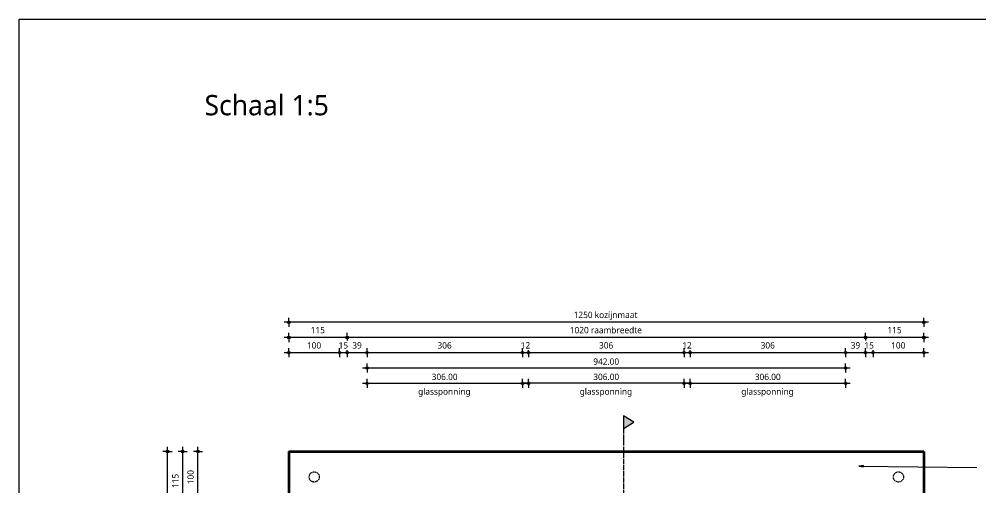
# Model space of a CAD drawing. Header units: millimetres. Extents: x 2125 to 5374, y 989 to 5495.
# Drawn here: x 2125 to 4014, y 4576 to 5495 of the extents above; entities that cross this region are included whole.
import ezdxf

# ---------------------------------------------------------------- set-up
doc = ezdxf.new("R2010")
doc.units = ezdxf.units.MM
doc.linetypes.add('MV_hidden', pattern=[3.75, 2.5, -1.25])
doc.linetypes.add('MV_niveau', pattern=[12, 10, -1, 0, -1])
for name, color, linetype, lineweight in [('A-ANNO-DIMS', 211, 'Continuous', 13), ('A-ANNO-DIMS-5', 211, 'Continuous', 13), ('A-DETL', 90, 'Continuous', 13), ('A-DETL-GENF', 92, 'Continuous', 18), ('G-ANNO-TEXT', 231, 'Continuous', 13)]:
    doc.layers.add(name, color=color, linetype=linetype, lineweight=lineweight)
doc.styles.add('Segoe UI_2', font='segoeui.ttf', dxfattribs={"height": 12.5})
doc.styles.add('Segoe UI_3', font='segoeui.ttf', dxfattribs={"height": 40})
doc.dimstyles.new('2_5_mm', dxfattribs={"dimscale": 304.8, "dimtxt": 13.092049, "dimasz": 0.016404, "dimexe": 0.029528, "dimexo": 0.0625, "dimgap": 0.014764, "dimtad": 1, "dimdec": 0, "dimzin": 0, "dimdsep": 46, "dimtxsty": 'Segoe UI_2', "dimblk1": 'DOTBLANK', "dimblk2": 'DOTBLANK', "dimsah": 1, "dimcen": 0.09, "dimdle": 0.029528, "dimazin": 0, "dimtfac": 1, "dimtdec": 4, "dimtix": 1, "dimtmove": 0, "dimatfit": 3, "dimfxl": 0.029528, "dimfxlon": 1, "dimtvp": 1, "dimtfill": 1, "dimtolj": 1, "dimtzin": 0, "dimarcsym": 2})
doc.dimstyles.new('2_5_mm_2_getallen', dxfattribs={"dimscale": 304.8, "dimtxt": 13.092049, "dimasz": 0.016404, "dimexe": 0.029528, "dimexo": 0.0625, "dimgap": 0.008202, "dimtad": 1, "dimrnd": 0.01, "dimzin": 0, "dimdsep": 46, "dimtxsty": 'Segoe UI_2', "dimblk1": 'DOTBLANK', "dimblk2": 'DOTBLANK', "dimsah": 1, "dimcen": 0.09, "dimdle": 0.029528, "dimazin": 0, "dimtfac": 1, "dimtdec": 4, "dimtix": 1, "dimtmove": 0, "dimatfit": 3, "dimfxl": 0.029528, "dimfxlon": 1, "dimtvp": 1, "dimtfill": 1, "dimtolj": 1, "dimtzin": 0, "dimarcsym": 2})

# ---------------------------------------------------------------- blocks, each defined once
blk = doc.blocks.new('DIMBLOCK5-Details Restauratie 1-5')
at = {"layer": 'A-ANNO-DIMS-5'}
for p, q in [((2416.9, 3064.8), (2416.9, 4652.8)), ((2416.9, 4643.8), (2407.9, 4643.8)), ((2416.9, 4643.8), (2425.9, 4643.8)), ((2416.9, 3073.8), (2407.9, 3073.8)), ((2416.9, 3073.8), (2425.9, 3073.8))]:
    blk.add_line(p, q, dxfattribs=at)
for centre in [(2416.9, 4643.8), (2416.9, 3073.8)]:
    blk.add_circle(centre, 2.5, dxfattribs=at)
at = {"layer": 'A-ANNO-DIMS-5', "color": 0, "insert": (2396.1, 3794.6), "char_height": 12.5, "width": 154.248, "attachment_point": 1, "rotation": 90, "line_spacing_factor": 1.142579, "style": 'Segoe UI_2', "bg_fill": 3, "box_fill_scale": 1.25, "bg_fill_color": 9, "bg_fill_true_color": 13158600, "bg_fill_transparency": 0}
blk.add_mtext('1570 kozijnmaat', dxfattribs=at)
blk = doc.blocks.new('_DotBlank')
at = {"color": 0, "linetype": 'ByBlock', "lineweight": -2}
blk.add_line((-0.5, 0), (-1, 0), dxfattribs=at)
blk.add_circle((0, 0), 0.5, dxfattribs=at)
blk = doc.blocks.new('DIMBLOCK8-Details Restauratie 1-5')
at = {"layer": 'A-ANNO-DIMS-5'}
for p, q in [((3127.7, 4778.2), (3127.7, 4787.2)), ((3433.7, 4778.2), (3433.7, 4787.2)), ((3442.7, 4778.2), (3118.7, 4778.2)), ((3127.7, 4778.2), (3127.7, 4769.2)), ((3433.7, 4778.2), (3433.7, 4769.2))]:
    blk.add_line(p, q, dxfattribs=at)
for centre in [(3127.7, 4778.2), (3433.7, 4778.2)]:
    blk.add_circle(centre, 2.5, dxfattribs=at)
at = {"layer": 'A-ANNO-DIMS-5', "color": 0, "char_height": 12.5, "attachment_point": 1, "line_spacing_factor": 1.142579, "style": 'Segoe UI_2', "bg_fill": 3, "box_fill_scale": 1.25, "bg_fill_color": 9, "bg_fill_true_color": 13158600, "bg_fill_transparency": 0}
for s, insert, width in [('306.00', (3255, 4797), 61.699), ('glassponning', (3228.3, 4768.2), 125.684)]:
    blk.add_mtext(s, dxfattribs=dict(at, insert=insert, width=width))
blk = doc.blocks.new('DIMBLOCK9-Details Restauratie 1-5')
at = {"layer": 'A-ANNO-DIMS-5'}
for p, q in [((3914.7, 4898.2), (2646.7, 4898.2)), ((2655.7, 4898.2), (2655.7, 4907.2)), ((2655.7, 4898.2), (2655.7, 4889.2)), ((3905.7, 4898.2), (3905.7, 4907.2)), ((3905.7, 4898.2), (3905.7, 4889.2))]:
    blk.add_line(p, q, dxfattribs=at)
for centre in [(2655.7, 4898.2), (3905.7, 4898.2)]:
    blk.add_circle(centre, 2.5, dxfattribs=at)
at = {"layer": 'A-ANNO-DIMS-5', "color": 0, "insert": (3216.4, 4919), "char_height": 12.5, "width": 154.248, "attachment_point": 1, "rotation": 360, "line_spacing_factor": 1.142579, "style": 'Segoe UI_2', "bg_fill": 3, "box_fill_scale": 1.25, "bg_fill_color": 9, "bg_fill_true_color": 13158600, "bg_fill_transparency": 0}
blk.add_mtext('1250 kozijnmaat', dxfattribs=at)
blk = doc.blocks.new('DIMBLOCK10-Details Restauratie 1-5')
at = {"layer": 'A-ANNO-DIMS-5'}
for p, q in [((3790.7, 4868.2), (3790.7, 4877.2)), ((3905.7, 4868.2), (3905.7, 4877.2)), ((3914.7, 4868.2), (3790.7, 4868.2)), ((3790.7, 4868.2), (3790.7, 4859.2)), ((3905.7, 4868.2), (3905.7, 4859.2))]:
    blk.add_line(p, q, dxfattribs=at)
for centre in [(3790.7, 4868.2), (3905.7, 4868.2)]:
    blk.add_circle(centre, 2.5, dxfattribs=at)
at = {"layer": 'A-ANNO-DIMS-5', "color": 0, "insert": (3833.9, 4889), "char_height": 12.5, "width": 34.277, "attachment_point": 1, "rotation": 360, "line_spacing_factor": 1.142579, "style": 'Segoe UI_2', "bg_fill": 3, "box_fill_scale": 1.25, "bg_fill_color": 9, "bg_fill_true_color": 13158600, "bg_fill_transparency": 0}
blk.add_mtext('115', dxfattribs=at)
blk = doc.blocks.new('DIMBLOCK11-Details Restauratie 1-5')
at = {"layer": 'A-ANNO-DIMS-5'}
for p, q in [((2770.7, 4868.2), (2770.7, 4877.2)), ((3790.7, 4868.2), (3790.7, 4877.2)), ((3790.7, 4868.2), (2770.7, 4868.2)), ((2770.7, 4868.2), (2770.7, 4859.2)), ((3790.7, 4868.2), (3790.7, 4859.2))]:
    blk.add_line(p, q, dxfattribs=at)
for centre in [(2770.7, 4868.2), (3790.7, 4868.2)]:
    blk.add_circle(centre, 2.5, dxfattribs=at)
at = {"layer": 'A-ANNO-DIMS-5', "color": 0, "insert": (3208.8, 4889), "char_height": 12.5, "width": 172.529, "attachment_point": 1, "rotation": 360, "line_spacing_factor": 1.142579, "style": 'Segoe UI_2', "bg_fill": 3, "box_fill_scale": 1.25, "bg_fill_color": 9, "bg_fill_true_color": 13158600, "bg_fill_transparency": 0}
blk.add_mtext('1020 raambreedte', dxfattribs=at)
blk = doc.blocks.new('DIMBLOCK12-Details Restauratie 1-5')
at = {"layer": 'A-ANNO-DIMS-5'}
for p, q in [((2655.7, 4868.2), (2655.7, 4877.2)), ((2770.7, 4868.2), (2770.7, 4877.2)), ((2770.7, 4868.2), (2646.7, 4868.2)), ((2655.7, 4868.2), (2655.7, 4859.2)), ((2770.7, 4868.2), (2770.7, 4859.2))]:
    blk.add_line(p, q, dxfattribs=at)
for centre in [(2655.7, 4868.2), (2770.7, 4868.2)]:
    blk.add_circle(centre, 2.5, dxfattribs=at)
at = {"layer": 'A-ANNO-DIMS-5', "color": 0, "insert": (2698.9, 4889), "char_height": 12.5, "width": 34.277, "attachment_point": 1, "rotation": 360, "line_spacing_factor": 1.142579, "style": 'Segoe UI_2', "bg_fill": 3, "box_fill_scale": 1.25, "bg_fill_color": 9, "bg_fill_true_color": 13158600, "bg_fill_transparency": 0}
blk.add_mtext('115', dxfattribs=at)
blk = doc.blocks.new('DIMBLOCK13-Details Restauratie 1-5')
at = {"layer": 'A-ANNO-DIMS-5'}
for p, q in [((3805.7, 4838.2), (3805.7, 4847.2)), ((3914.7, 4838.2), (3805.7, 4838.2)), ((3805.7, 4838.2), (3805.7, 4829.2)), ((3905.7, 4838.2), (3905.7, 4847.2)), ((3905.7, 4838.2), (3905.7, 4829.2))]:
    blk.add_line(p, q, dxfattribs=at)
for centre in [(3805.7, 4838.2), (3905.7, 4838.2)]:
    blk.add_circle(centre, 2.5, dxfattribs=at)
at = {"layer": 'A-ANNO-DIMS-5', "color": 0, "insert": (3841.4, 4859), "char_height": 12.5, "width": 34.277, "attachment_point": 1, "rotation": 360, "line_spacing_factor": 1.142579, "style": 'Segoe UI_2', "bg_fill": 3, "box_fill_scale": 1.25, "bg_fill_color": 9, "bg_fill_true_color": 13158600, "bg_fill_transparency": 0}
blk.add_mtext('100', dxfattribs=at)
blk = doc.blocks.new('DIMBLOCK14-Details Restauratie 1-5')
at = {"layer": 'A-ANNO-DIMS-5'}
for p, q in [((3790.7, 4838.2), (3790.7, 4847.2)), ((3805.7, 4838.2), (3790.7, 4838.2)), ((3790.7, 4838.2), (3790.7, 4829.2)), ((3805.7, 4838.2), (3805.7, 4847.2)), ((3805.7, 4838.2), (3805.7, 4829.2))]:
    blk.add_line(p, q, dxfattribs=at)
for centre in [(3790.7, 4838.2), (3805.7, 4838.2)]:
    blk.add_circle(centre, 2.5, dxfattribs=at)
at = {"layer": 'A-ANNO-DIMS-5', "color": 0, "insert": (3788.7, 4859), "char_height": 12.5, "width": 22.852, "attachment_point": 1, "rotation": 360, "line_spacing_factor": 1.142579, "style": 'Segoe UI_2', "bg_fill": 3, "box_fill_scale": 1.25, "bg_fill_color": 9, "bg_fill_true_color": 13158600, "bg_fill_transparency": 0}
blk.add_mtext('15', dxfattribs=at)
blk = doc.blocks.new('DIMBLOCK15-Details Restauratie 1-5')
at = {"layer": 'A-ANNO-DIMS-5'}
for p, q in [((3751.7, 4838.2), (3751.7, 4847.2)), ((3790.7, 4838.2), (3751.7, 4838.2)), ((3751.7, 4838.2), (3751.7, 4829.2)), ((3790.7, 4838.2), (3790.7, 4847.2)), ((3790.7, 4838.2), (3790.7, 4829.2))]:
    blk.add_line(p, q, dxfattribs=at)
for centre in [(3751.7, 4838.2), (3790.7, 4838.2)]:
    blk.add_circle(centre, 2.5, dxfattribs=at)
at = {"layer": 'A-ANNO-DIMS-5', "color": 0, "insert": (3761.7, 4859), "char_height": 12.5, "width": 22.852, "attachment_point": 1, "rotation": 360, "line_spacing_factor": 1.142579, "style": 'Segoe UI_2', "bg_fill": 3, "box_fill_scale": 1.25, "bg_fill_color": 9, "bg_fill_true_color": 13158600, "bg_fill_transparency": 0}
blk.add_mtext('39', dxfattribs=at)
blk = doc.blocks.new('DIMBLOCK16-Details Restauratie 1-5')
at = {"layer": 'A-ANNO-DIMS-5'}
for p, q in [((3445.7, 4838.2), (3445.7, 4847.2)), ((3751.7, 4838.2), (3445.7, 4838.2)), ((3445.7, 4838.2), (3445.7, 4829.2)), ((3751.7, 4838.2), (3751.7, 4847.2)), ((3751.7, 4838.2), (3751.7, 4829.2))]:
    blk.add_line(p, q, dxfattribs=at)
for centre in [(3445.7, 4838.2), (3751.7, 4838.2)]:
    blk.add_circle(centre, 2.5, dxfattribs=at)
at = {"layer": 'A-ANNO-DIMS-5', "color": 0, "insert": (3584.4, 4859), "char_height": 12.5, "width": 34.277, "attachment_point": 1, "rotation": 360, "line_spacing_factor": 1.142579, "style": 'Segoe UI_2', "bg_fill": 3, "box_fill_scale": 1.25, "bg_fill_color": 9, "bg_fill_true_color": 13158600, "bg_fill_transparency": 0}
blk.add_mtext('306', dxfattribs=at)
blk = doc.blocks.new('DIMBLOCK17-Details Restauratie 1-5')
at = {"layer": 'A-ANNO-DIMS-5'}
for p, q in [((3433.7, 4838.2), (3433.7, 4847.2)), ((3445.7, 4838.2), (3433.7, 4838.2)), ((3433.7, 4838.2), (3433.7, 4829.2)), ((3445.7, 4838.2), (3445.7, 4847.2)), ((3445.7, 4838.2), (3445.7, 4829.2))]:
    blk.add_line(p, q, dxfattribs=at)
for centre in [(3433.7, 4838.2), (3445.7, 4838.2)]:
    blk.add_circle(centre, 2.5, dxfattribs=at)
at = {"layer": 'A-ANNO-DIMS-5', "color": 0, "insert": (3430.2, 4859), "char_height": 12.5, "width": 22.852, "attachment_point": 1, "rotation": 360, "line_spacing_factor": 1.142579, "style": 'Segoe UI_2', "bg_fill": 3, "box_fill_scale": 1.25, "bg_fill_color": 9, "bg_fill_true_color": 13158600, "bg_fill_transparency": 0}
blk.add_mtext('12', dxfattribs=at)
blk = doc.blocks.new('DIMBLOCK18-Details Restauratie 1-5')
at = {"layer": 'A-ANNO-DIMS-5'}
for p, q in [((3127.7, 4838.2), (3127.7, 4847.2)), ((3433.7, 4838.2), (3127.7, 4838.2)), ((3127.7, 4838.2), (3127.7, 4829.2)), ((3433.7, 4838.2), (3433.7, 4847.2)), ((3433.7, 4838.2), (3433.7, 4829.2))]:
    blk.add_line(p, q, dxfattribs=at)
for centre in [(3127.7, 4838.2), (3433.7, 4838.2)]:
    blk.add_circle(centre, 2.5, dxfattribs=at)
at = {"layer": 'A-ANNO-DIMS-5', "color": 0, "insert": (3266.4, 4859), "char_height": 12.5, "width": 34.277, "attachment_point": 1, "rotation": 360, "line_spacing_factor": 1.142579, "style": 'Segoe UI_2', "bg_fill": 3, "box_fill_scale": 1.25, "bg_fill_color": 9, "bg_fill_true_color": 13158600, "bg_fill_transparency": 0}
blk.add_mtext('306', dxfattribs=at)
blk = doc.blocks.new('DIMBLOCK19-Details Restauratie 1-5')
at = {"layer": 'A-ANNO-DIMS-5'}
for p, q in [((3115.7, 4838.2), (3115.7, 4847.2)), ((3127.7, 4838.2), (3115.7, 4838.2)), ((3115.7, 4838.2), (3115.7, 4829.2)), ((3127.7, 4838.2), (3127.7, 4847.2)), ((3127.7, 4838.2), (3127.7, 4829.2))]:
    blk.add_line(p, q, dxfattribs=at)
for centre in [(3115.7, 4838.2), (3127.7, 4838.2)]:
    blk.add_circle(centre, 2.5, dxfattribs=at)
at = {"layer": 'A-ANNO-DIMS-5', "color": 0, "insert": (3112.2, 4859), "char_height": 12.5, "width": 22.852, "attachment_point": 1, "rotation": 360, "line_spacing_factor": 1.142579, "style": 'Segoe UI_2', "bg_fill": 3, "box_fill_scale": 1.25, "bg_fill_color": 9, "bg_fill_true_color": 13158600, "bg_fill_transparency": 0}
blk.add_mtext('12', dxfattribs=at)
blk = doc.blocks.new('DIMBLOCK20-Details Restauratie 1-5')
at = {"layer": 'A-ANNO-DIMS-5'}
for p, q in [((2809.7, 4838.2), (2809.7, 4847.2)), ((3115.7, 4838.2), (2809.7, 4838.2)), ((2809.7, 4838.2), (2809.7, 4829.2)), ((3115.7, 4838.2), (3115.7, 4847.2)), ((3115.7, 4838.2), (3115.7, 4829.2))]:
    blk.add_line(p, q, dxfattribs=at)
for centre in [(2809.7, 4838.2), (3115.7, 4838.2)]:
    blk.add_circle(centre, 2.5, dxfattribs=at)
at = {"layer": 'A-ANNO-DIMS-5', "color": 0, "insert": (2948.4, 4859), "char_height": 12.5, "width": 34.277, "attachment_point": 1, "rotation": 360, "line_spacing_factor": 1.142579, "style": 'Segoe UI_2', "bg_fill": 3, "box_fill_scale": 1.25, "bg_fill_color": 9, "bg_fill_true_color": 13158600, "bg_fill_transparency": 0}
blk.add_mtext('306', dxfattribs=at)
blk = doc.blocks.new('DIMBLOCK21-Details Restauratie 1-5')
at = {"layer": 'A-ANNO-DIMS-5'}
for p, q in [((2770.7, 4838.2), (2770.7, 4847.2)), ((2809.7, 4838.2), (2770.7, 4838.2)), ((2770.7, 4838.2), (2770.7, 4829.2)), ((2809.7, 4838.2), (2809.7, 4847.2)), ((2809.7, 4838.2), (2809.7, 4829.2))]:
    blk.add_line(p, q, dxfattribs=at)
for centre in [(2770.7, 4838.2), (2809.7, 4838.2)]:
    blk.add_circle(centre, 2.5, dxfattribs=at)
at = {"layer": 'A-ANNO-DIMS-5', "color": 0, "insert": (2780.7, 4859), "char_height": 12.5, "width": 22.852, "attachment_point": 1, "rotation": 360, "line_spacing_factor": 1.142579, "style": 'Segoe UI_2', "bg_fill": 3, "box_fill_scale": 1.25, "bg_fill_color": 9, "bg_fill_true_color": 13158600, "bg_fill_transparency": 0}
blk.add_mtext('39', dxfattribs=at)
blk = doc.blocks.new('DIMBLOCK22-Details Restauratie 1-5')
at = {"layer": 'A-ANNO-DIMS-5'}
for p, q in [((2755.7, 4838.2), (2755.7, 4847.2)), ((2770.7, 4838.2), (2755.7, 4838.2)), ((2755.7, 4838.2), (2755.7, 4829.2)), ((2770.7, 4838.2), (2770.7, 4847.2)), ((2770.7, 4838.2), (2770.7, 4829.2))]:
    blk.add_line(p, q, dxfattribs=at)
for centre in [(2755.7, 4838.2), (2770.7, 4838.2)]:
    blk.add_circle(centre, 2.5, dxfattribs=at)
at = {"layer": 'A-ANNO-DIMS-5', "color": 0, "insert": (2753.7, 4859), "char_height": 12.5, "width": 22.852, "attachment_point": 1, "rotation": 360, "line_spacing_factor": 1.142579, "style": 'Segoe UI_2', "bg_fill": 3, "box_fill_scale": 1.25, "bg_fill_color": 9, "bg_fill_true_color": 13158600, "bg_fill_transparency": 0}
blk.add_mtext('15', dxfattribs=at)
blk = doc.blocks.new('DIMBLOCK23-Details Restauratie 1-5')
at = {"layer": 'A-ANNO-DIMS-5'}
for p, q in [((2755.7, 4838.2), (2646.7, 4838.2)), ((2655.7, 4838.2), (2655.7, 4847.2)), ((2655.7, 4838.2), (2655.7, 4829.2)), ((2755.7, 4838.2), (2755.7, 4847.2)), ((2755.7, 4838.2), (2755.7, 4829.2))]:
    blk.add_line(p, q, dxfattribs=at)
for centre in [(2655.7, 4838.2), (2755.7, 4838.2)]:
    blk.add_circle(centre, 2.5, dxfattribs=at)
at = {"layer": 'A-ANNO-DIMS-5', "color": 0, "insert": (2691.4, 4859), "char_height": 12.5, "width": 34.277, "attachment_point": 1, "rotation": 360, "line_spacing_factor": 1.142579, "style": 'Segoe UI_2', "bg_fill": 3, "box_fill_scale": 1.25, "bg_fill_color": 9, "bg_fill_true_color": 13158600, "bg_fill_transparency": 0}
blk.add_mtext('100', dxfattribs=at)
blk = doc.blocks.new('DIMBLOCK26-Details Restauratie 1-5')
at = {"layer": 'A-ANNO-DIMS-5'}
for p, q in [((2446.9, 4528.8), (2446.9, 4652.8)), ((2446.9, 4643.8), (2437.9, 4643.8)), ((2446.9, 4643.8), (2455.9, 4643.8)), ((2446.9, 4528.8), (2437.9, 4528.8)), ((2446.9, 4528.8), (2455.9, 4528.8))]:
    blk.add_line(p, q, dxfattribs=at)
for centre in [(2446.9, 4643.8), (2446.9, 4528.8)]:
    blk.add_circle(centre, 2.5, dxfattribs=at)
at = {"layer": 'A-ANNO-DIMS-5', "color": 0, "insert": (2426.1, 4572), "char_height": 12.5, "width": 34.277, "attachment_point": 1, "rotation": 90, "line_spacing_factor": 1.142579, "style": 'Segoe UI_2', "bg_fill": 3, "box_fill_scale": 1.25, "bg_fill_color": 9, "bg_fill_true_color": 13158600, "bg_fill_transparency": 0}
blk.add_mtext('115', dxfattribs=at)
blk = doc.blocks.new('DIMBLOCK37-Details Restauratie 1-5')
at = {"layer": 'A-ANNO-DIMS-5'}
for p, q in [((2476.9, 4543.8), (2476.9, 4652.8)), ((2476.9, 4643.8), (2467.9, 4643.8)), ((2476.9, 4643.8), (2485.9, 4643.8)), ((2476.9, 4543.8), (2467.9, 4543.8)), ((2476.9, 4543.8), (2485.9, 4543.8))]:
    blk.add_line(p, q, dxfattribs=at)
for centre in [(2476.9, 4643.8), (2476.9, 4543.8)]:
    blk.add_circle(centre, 2.5, dxfattribs=at)
at = {"layer": 'A-ANNO-DIMS-5', "color": 0, "insert": (2456.1, 4579.5), "char_height": 12.5, "width": 34.277, "attachment_point": 1, "rotation": 90, "line_spacing_factor": 1.142579, "style": 'Segoe UI_2', "bg_fill": 3, "box_fill_scale": 1.25, "bg_fill_color": 9, "bg_fill_true_color": 13158600, "bg_fill_transparency": 0}
blk.add_mtext('100', dxfattribs=at)
blk = doc.blocks.new('DIMBLOCK40-Details Restauratie 1-5')
at = {"layer": 'A-ANNO-DIMS-5'}
for p, q in [((2809.7, 4808.2), (2809.7, 4817.2)), ((3751.7, 4808.2), (3751.7, 4817.2)), ((2800.7, 4808.2), (3760.7, 4808.2)), ((2809.7, 4808.2), (2809.7, 4799.2)), ((3751.7, 4808.2), (3751.7, 4799.2))]:
    blk.add_line(p, q, dxfattribs=at)
for centre in [(2809.7, 4808.2), (3751.7, 4808.2)]:
    blk.add_circle(centre, 2.5, dxfattribs=at)
at = {"layer": 'A-ANNO-DIMS-5', "color": 0, "insert": (3255, 4827), "char_height": 12.5, "width": 61.699, "attachment_point": 1, "line_spacing_factor": 1.142579, "style": 'Segoe UI_2', "bg_fill": 3, "box_fill_scale": 1.25, "bg_fill_color": 9, "bg_fill_true_color": 13158600, "bg_fill_transparency": 0}
blk.add_mtext('942.00', dxfattribs=at)
blk = doc.blocks.new('DIMBLOCK41-Details Restauratie 1-5')
at = {"layer": 'A-ANNO-DIMS-5'}
for p, q in [((2809.7, 4778.2), (2809.7, 4787.2)), ((3115.7, 4778.2), (3115.7, 4787.2)), ((2800.7, 4778.2), (3124.7, 4778.2)), ((2809.7, 4778.2), (2809.7, 4769.2)), ((3115.7, 4778.2), (3115.7, 4769.2))]:
    blk.add_line(p, q, dxfattribs=at)
for centre in [(2809.7, 4778.2), (3115.7, 4778.2)]:
    blk.add_circle(centre, 2.5, dxfattribs=at)
at = {"layer": 'A-ANNO-DIMS-5', "color": 0, "char_height": 12.5, "attachment_point": 1, "line_spacing_factor": 1.142579, "style": 'Segoe UI_2', "bg_fill": 3, "box_fill_scale": 1.25, "bg_fill_color": 9, "bg_fill_true_color": 13158600, "bg_fill_transparency": 0}
for s, insert, width in [('306.00', (2937, 4797), 61.699), ('glassponning', (2910.3, 4768.2), 125.684)]:
    blk.add_mtext(s, dxfattribs=dict(at, insert=insert, width=width))
blk = doc.blocks.new('DIMBLOCK42-Details Restauratie 1-5')
at = {"layer": 'A-ANNO-DIMS-5'}
for p, q in [((3445.7, 4778.2), (3445.7, 4787.2)), ((3751.7, 4778.2), (3751.7, 4787.2)), ((3436.7, 4778.2), (3760.7, 4778.2)), ((3445.7, 4778.2), (3445.7, 4769.2)), ((3751.7, 4778.2), (3751.7, 4769.2))]:
    blk.add_line(p, q, dxfattribs=at)
for centre in [(3445.7, 4778.2), (3751.7, 4778.2)]:
    blk.add_circle(centre, 2.5, dxfattribs=at)
at = {"layer": 'A-ANNO-DIMS-5', "color": 0, "char_height": 12.5, "attachment_point": 1, "line_spacing_factor": 1.142579, "style": 'Segoe UI_2', "bg_fill": 3, "box_fill_scale": 1.25, "bg_fill_color": 9, "bg_fill_true_color": 13158600, "bg_fill_transparency": 0}
for s, insert, width in [('306.00', (3573, 4797), 61.699), ('glassponning', (3546.3, 4768.2), 125.684)]:
    blk.add_mtext(s, dxfattribs=dict(at, insert=insert, width=width))

msp = doc.modelspace()

# ---------------------------------------------------------------- hatches: boundary and pattern name
at = {"layer": 'A-DETL-GENF'}
msp.add_hatch(color=1, dxfattribs=at).paths.add_polyline_path([(3314.788, 4688.828), (3334.788, 4701.328), (3314.788, 4713.828)])
at = {"layer": 'G-ANNO-TEXT'}
msp.add_hatch(color=7, dxfattribs=at).paths.add_polyline_path([(3778.011, 4615.121), (3786.992, 4613.432), (3787.028, 4616.605)])

# ---------------------------------------------------------------- linework, layer by layer
at = {"layer": 'A-DETL', "lineweight": 18}
for p, q in [((2125, 5494.535), (5374.367, 5494.535)), ((2125, 989.168), (2125, 5494.535)), ((3334.788, 4701.328), (3314.788, 4713.828)), ((3314.788, 4713.828), (3314.788, 4688.828)), ((3314.788, 4688.828), (3334.788, 4701.328))]:
    msp.add_line(p, q, dxfattribs=at)
at = {"layer": 'A-DETL', "linetype": 'MV_niveau', "lineweight": 18}
msp.add_line((3314.788, 4713.828), (3314.788, 3003.828), dxfattribs=at)
at = {"layer": 'A-DETL', "lineweight": 35}
for p, q in [((2655.707, 4643.828), (2655.707, 4543.828)), ((2655.707, 4643.828), (3905.707, 4643.828)), ((3905.707, 4643.828), (3905.707, 4543.828))]:
    msp.add_line(p, q, dxfattribs=at)
at = {"layer": 'A-DETL', "linetype": 'MV_hidden', "lineweight": 18}
for centre in [(2705.708, 4593.828), (3855.707, 4593.828)]:
    msp.add_circle(centre, 10, dxfattribs=at)
at = {"layer": 'G-ANNO-TEXT', "color": 250}
for p, q in [((3787.028, 4616.605), (3778.011, 4615.121)), ((3778.011, 4615.121), (3786.992, 4613.432)), ((3778.011, 4615.121), (4010.135, 4612.475)), ((3786.992, 4613.432), (3787.028, 4616.605))]:
    msp.add_line(p, q, dxfattribs=at)

# ---------------------------------------------------------------- texts
at = {"layer": 'G-ANNO-TEXT', "color": 7, "insert": (2489.772, 5345.433), "char_height": 40, "width": 304.24041, "attachment_point": 1, "style": 'Segoe UI_3'}
msp.add_mtext('Schaal 1:5', dxfattribs=at)

# ---------------------------------------------------------------- dimensions: what is measured, and where the dimension line sits
at = {"layer": 'A-ANNO-DIMS'}
for base, p1, p2, angle, override, picture, middle in [((2655.707, 4898.204), (3905.707, 4889.203), (2655.707, 4889.204), 359.999974, {"dimpost": '<>kozijnmaat', "dimfxl": 1250}, 'DIMBLOCK9-Details Restauratie 1-5', (3280.707, 4911.412)), ((2416.932, 4643.828), (2425.932, 3073.828), (2425.932, 4643.828), 90, {"dimpost": '<>kozijnmaat', "dimfxl": 1570}, 'DIMBLOCK5-Details Restauratie 1-5', (2403.724, 3858.828))]:
    dim = msp.add_linear_dim(base=base, p1=p1, p2=p2, angle=angle, dimstyle='2_5_mm', override=override, dxfattribs=at)
    dim.commit()
    dim.dimension.update_dxf_attribs({"geometry": picture, "text_midpoint": middle})
dim = msp.add_linear_dim(base=(3127.707, 4778.203), p1=(3433.707, 4769.203), p2=(3127.707, 4769.203), text='<>\\Xglassponning', dimstyle='2_5_mm_2_getallen', override={"dimpost": '<>', "dimfxl": 306}, dxfattribs=at)
dim.commit()
dim.dimension.update_dxf_attribs({"geometry": 'DIMBLOCK8-Details Restauratie 1-5', "text_midpoint": (3280.707, 4778.203)})

# ---------------------------------------------------------------- next in the draw order: dimensions: what is measured, and where the dimension line sits
for base, p1, p2, angle, override, picture, middle in [((3790.707, 4868.203), (3905.707, 4859.203), (3790.707, 4859.203), 359.999974, {"dimpost": '<>', "dimfxl": 115.000568}, 'DIMBLOCK10-Details Restauratie 1-5', (3848.207, 4879.202)), ((2446.932, 4643.828), (2455.932, 4528.828), (2455.932, 4643.828), 90, {"dimpost": '<>', "dimfxl": 115}, 'DIMBLOCK26-Details Restauratie 1-5', (2435.933, 4586.328))]:
    dim = msp.add_linear_dim(base=base, p1=p1, p2=p2, angle=angle, dimstyle='2_5_mm', override=override, dxfattribs=at)
    dim.commit()
    dim.dimension.update_dxf_attribs({"geometry": picture, "text_midpoint": middle})

# ---------------------------------------------------------------- next in the draw order: dimensions: what is measured, and where the dimension line sits
for base, p1, p2, angle, override, picture, middle in [((2770.707, 4868.204), (3790.707, 4859.203), (2770.707, 4859.204), 359.999974, {"dimpost": '<>raambreedte', "dimfxl": 1019.999425}, 'DIMBLOCK11-Details Restauratie 1-5', (3280.707, 4879.42)), ((3805.707, 4838.203), (3905.707, 4829.203), (3805.707, 4829.203), 359.999974, {"dimpost": '<>', "dimfxl": 100.000575}, 'DIMBLOCK13-Details Restauratie 1-5', (3855.707, 4849.202)), ((2476.932, 4643.828), (2485.932, 4543.828), (2485.932, 4643.828), 90, {"dimpost": '<>', "dimfxl": 100}, 'DIMBLOCK37-Details Restauratie 1-5', (2465.933, 4593.828))]:
    dim = msp.add_linear_dim(base=base, p1=p1, p2=p2, angle=angle, dimstyle='2_5_mm', override=override, dxfattribs=at)
    dim.commit()
    dim.dimension.update_dxf_attribs({"geometry": picture, "text_midpoint": middle})

# ---------------------------------------------------------------- next in the draw order: dimensions: what is measured, and where the dimension line sits
for base, p1, p2, override, picture, middle in [((2655.707, 4868.204), (2770.707, 4859.204), (2655.707, 4859.204), {"dimpost": '<>', "dimfxl": 115.000007}, 'DIMBLOCK12-Details Restauratie 1-5', (2713.207, 4879.202)), ((3790.707, 4838.203), (3805.707, 4829.203), (3790.707, 4829.203), {"dimpost": '<>', "dimfxl": 14.999993}, 'DIMBLOCK14-Details Restauratie 1-5', (3798.207, 4849.202))]:
    dim = msp.add_linear_dim(base=base, p1=p1, p2=p2, angle=359.999974, dimstyle='2_5_mm', override=override, dxfattribs=at)
    dim.commit()
    dim.dimension.update_dxf_attribs({"geometry": picture, "text_midpoint": middle})

# ---------------------------------------------------------------- next in the draw order: dimensions: what is measured, and where the dimension line sits
dim = msp.add_linear_dim(base=(3751.707, 4838.203), p1=(3790.707, 4829.203), p2=(3751.707, 4829.203), angle=359.999974, dimstyle='2_5_mm', override={"dimpost": '<>', "dimfxl": 38.999982}, dxfattribs=at)
dim.commit()
dim.dimension.update_dxf_attribs({"geometry": 'DIMBLOCK15-Details Restauratie 1-5', "text_midpoint": (3771.207, 4849.167)})

# ---------------------------------------------------------------- next in the draw order: dimensions: what is measured, and where the dimension line sits
dim = msp.add_linear_dim(base=(3445.707, 4838.203), p1=(3751.707, 4829.203), p2=(3445.707, 4829.203), angle=359.999974, dimstyle='2_5_mm', override={"dimpost": '<>', "dimfxl": 305.999425}, dxfattribs=at)
dim.commit()
dim.dimension.update_dxf_attribs({"geometry": 'DIMBLOCK16-Details Restauratie 1-5', "text_midpoint": (3598.707, 4849.167)})

# ---------------------------------------------------------------- next in the draw order: dimensions: what is measured, and where the dimension line sits
dim = msp.add_linear_dim(base=(3433.707, 4838.203), p1=(3445.707, 4829.203), p2=(3433.707, 4829.203), angle=359.999974, dimstyle='2_5_mm', override={"dimpost": '<>', "dimfxl": 12}, dxfattribs=at)
dim.commit()
dim.dimension.update_dxf_attribs({"geometry": 'DIMBLOCK17-Details Restauratie 1-5', "text_midpoint": (3439.707, 4849.093)})

# ---------------------------------------------------------------- next in the draw order: dimensions: what is measured, and where the dimension line sits
dim = msp.add_linear_dim(base=(3127.707, 4838.204), p1=(3433.707, 4829.203), p2=(3127.707, 4829.204), angle=359.999974, dimstyle='2_5_mm', override={"dimpost": '<>', "dimfxl": 306}, dxfattribs=at)
dim.commit()
dim.dimension.update_dxf_attribs({"geometry": 'DIMBLOCK18-Details Restauratie 1-5', "text_midpoint": (3280.707, 4849.167)})

# ---------------------------------------------------------------- next in the draw order: dimensions: what is measured, and where the dimension line sits
dim = msp.add_linear_dim(base=(3115.707, 4838.204), p1=(3127.707, 4829.204), p2=(3115.707, 4829.204), angle=359.999974, dimstyle='2_5_mm', override={"dimpost": '<>', "dimfxl": 12}, dxfattribs=at)
dim.commit()
dim.dimension.update_dxf_attribs({"geometry": 'DIMBLOCK19-Details Restauratie 1-5', "text_midpoint": (3121.707, 4849.093)})

# ---------------------------------------------------------------- next in the draw order: dimensions: what is measured, and where the dimension line sits
dim = msp.add_linear_dim(base=(2809.707, 4838.204), p1=(3115.707, 4829.204), p2=(2809.707, 4829.204), angle=359.999974, dimstyle='2_5_mm', override={"dimpost": '<>', "dimfxl": 306}, dxfattribs=at)
dim.commit()
dim.dimension.update_dxf_attribs({"geometry": 'DIMBLOCK20-Details Restauratie 1-5', "text_midpoint": (2962.707, 4849.167)})

# ---------------------------------------------------------------- next in the draw order: dimensions: what is measured, and where the dimension line sits
dim = msp.add_linear_dim(base=(2770.707, 4838.204), p1=(2809.707, 4829.204), p2=(2770.707, 4829.204), angle=359.999974, dimstyle='2_5_mm', override={"dimpost": '<>', "dimfxl": 39.000018}, dxfattribs=at)
dim.commit()
dim.dimension.update_dxf_attribs({"geometry": 'DIMBLOCK21-Details Restauratie 1-5', "text_midpoint": (2790.207, 4849.167)})

# ---------------------------------------------------------------- next in the draw order: dimensions: what is measured, and where the dimension line sits
dim = msp.add_linear_dim(base=(2755.707, 4838.204), p1=(2770.707, 4829.204), p2=(2755.707, 4829.204), angle=359.999974, dimstyle='2_5_mm', override={"dimpost": '<>', "dimfxl": 15.000007}, dxfattribs=at)
dim.commit()
dim.dimension.update_dxf_attribs({"geometry": 'DIMBLOCK22-Details Restauratie 1-5', "text_midpoint": (2763.207, 4849.202)})
dim = msp.add_linear_dim(base=(3751.707, 4808.203), p1=(2809.707, 4799.203), p2=(3751.707, 4799.203), dimstyle='2_5_mm_2_getallen', override={"dimpost": '<>', "dimfxl": 941.999425}, dxfattribs=at)
dim.commit()
dim.dimension.update_dxf_attribs({"geometry": 'DIMBLOCK40-Details Restauratie 1-5', "text_midpoint": (3280.707, 4817.167)})

# ---------------------------------------------------------------- next in the draw order: dimensions: what is measured, and where the dimension line sits
dim = msp.add_linear_dim(base=(2655.707, 4838.204), p1=(2755.707, 4829.204), p2=(2655.707, 4829.204), angle=359.999974, dimstyle='2_5_mm', override={"dimpost": '<>', "dimfxl": 100}, dxfattribs=at)
dim.commit()
dim.dimension.update_dxf_attribs({"geometry": 'DIMBLOCK23-Details Restauratie 1-5', "text_midpoint": (2705.707, 4849.202)})
for base, p1, p2, override, picture, middle in [((3115.707, 4778.203), (2809.707, 4769.203), (3115.707, 4769.203), {"dimpost": '<>', "dimfxl": 306}, 'DIMBLOCK41-Details Restauratie 1-5', (2962.707, 4778.203)), ((3751.707, 4778.203), (3445.707, 4769.203), (3751.707, 4769.203), {"dimpost": '<>', "dimfxl": 305.999425}, 'DIMBLOCK42-Details Restauratie 1-5', (3598.707, 4778.203))]:
    dim = msp.add_linear_dim(base=base, p1=p1, p2=p2, text='<>\\Xglassponning', dimstyle='2_5_mm_2_getallen', override=override, dxfattribs=at)
    dim.commit()
    dim.dimension.update_dxf_attribs({"geometry": picture, "text_midpoint": middle})

doc.saveas('drawing.dxf')
